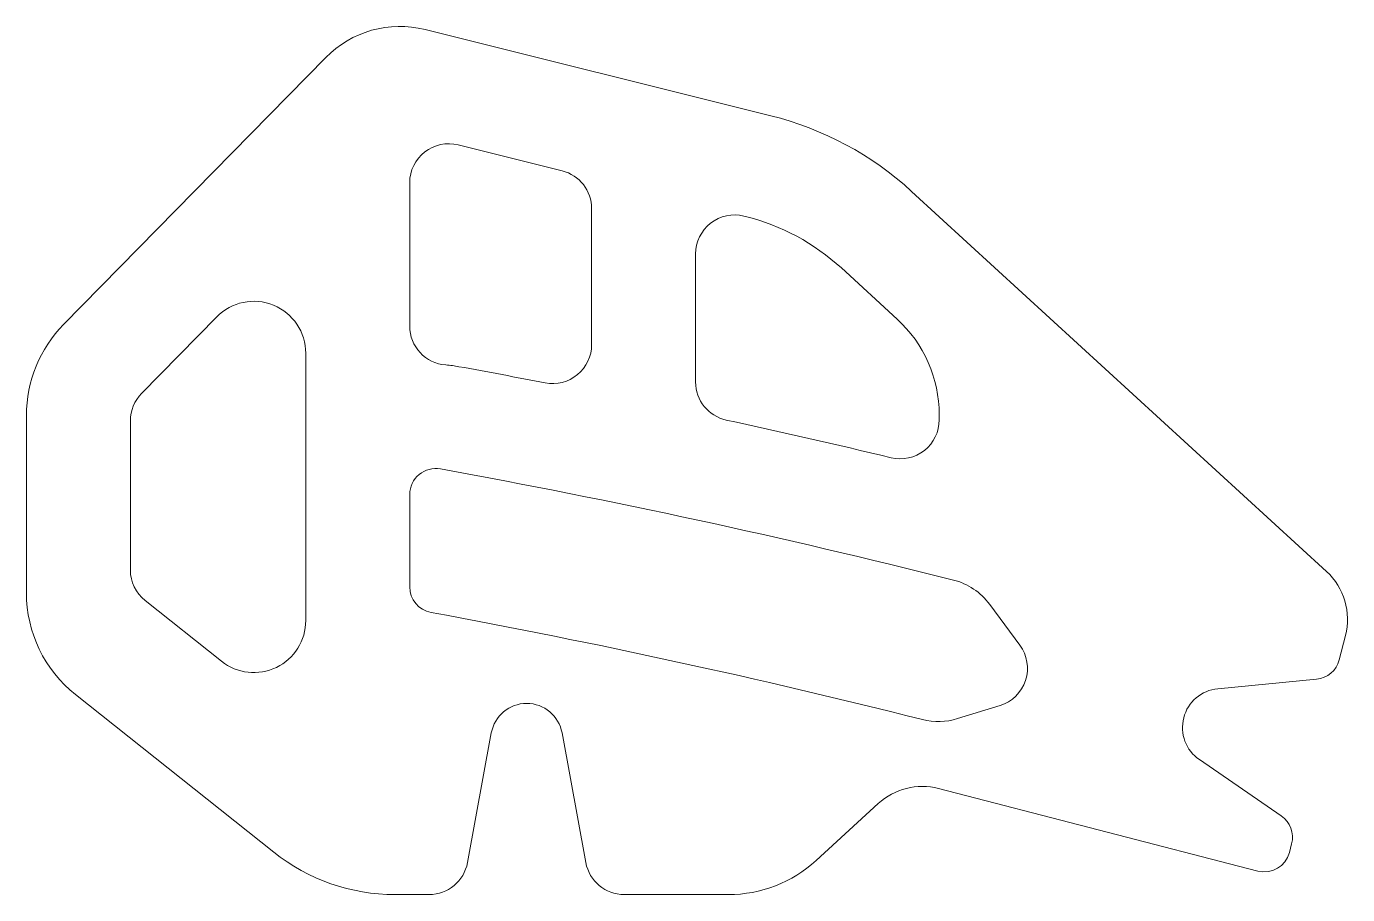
# Model space of a CAD drawing. Header units: millimetres. Extents: x 0 to 102, y 0 to 67.
import ezdxf

# ---------------------------------------------------------------- set-up
doc = ezdxf.new("R2010")
doc.units = ezdxf.units.MM
doc.layers.add('3', color=7, linetype='Continuous', true_color=0xffffff)

msp = doc.modelspace()

# ---------------------------------------------------------------- linework, layer by layer
at = {"layer": '3', "color": 254, "linetype": 'Continuous', "lineweight": 18}
for p, q in [((57.287871, 59.96034), (30.678754, 66.597198)), ((2.863363, 43.889505), (23.033393, 64.438908)), ((41.22786, 55.720947), (33.22786, 57.716311)), ((29.501841, 54.805487), (29.501841, 43.763105)), ((100.06055, 24.874128), (68.127468, 54.135407)), ((43.501841, 52.810123), (43.501841, 42.340617)), ((51.501841, 39.466091), (51.501841, 49.318237)), ((67.010728, 44.307977), (62.722746, 48.237188)), ((8.860849, 38.579195), (14.647186, 44.474364)), ((21.501841, 21.092735), (21.501841, 41.672411)), ((0, 23.226633), (0, 36.884621)), ((70.254826, 36.935203), (70.254826, 36.549673)), ((8.001841, 36.477729), (8.001841, 24.98529)), ((29.501841, 23.685557), (29.501841, 30.801624)), ((15.011782, 17.962303), (9.134297, 22.637466)), ((76.458973, 19.206107), (74.140065, 22.341519)), ((101.523337, 19.935841), (101.040798, 18.070001)), ((99.296194, 16.579968), (91.689388, 15.847516)), ((19.036515, 3.260878), (3.774854, 15.400551)), ((74.935734, 14.556896), (71.670434, 13.544069)), ((96.575669, 6.060479), (90.277707, 10.388949)), ((94.76988, 1.810017), (70.193308, 8.165951)), ((65.563457, 7.011599), (60.778754, 2.627227)), ((97.379152, 3.911467), (97.206935, 3.245553)), ((30.996806, 0), (28.374234, 0)), ((54.022852, 0), (46.006875, 0))]:
    msp.add_line(p, q, dxfattribs=at)
at = {"layer": '3', "color": 51, "linetype": 'Continuous', "lineweight": 18}
for p, q in [((55.22786, 52.229061), (55.35182, 52.198143)), ((35.779467, 12.447625), (33.947595, 2.458846)), ((41.224214, 12.447625), (43.056087, 2.458846))]:
    msp.add_line(p, q, dxfattribs=at)
at = {"layer": '3', "color": 254, "linetype": 'Continuous', "lineweight": 18}
for centre, radius, start, end in [((28.742703, 58.835), 8, 75.995014, 135.533795), ((51.237713, 35.703473), 25, 47.5, 75.995014), ((32.501841, 54.805487), 3, 75.995014, 180), ((40.501841, 52.810123), 3, 0, 75.995014), ((54.501841, 49.318237), 3, 75.995014, 180), ((51.237713, 35.703473), 17, 47.5, 75.995014), ((17.501841, 41.672411), 4, 0, 135.533795), ((10, 36.884621), 10, 135.533795, 180), ((32.501841, 43.763105), 3, 180, 265.588274), ((60.254826, 36.935203), 10, 0, 47.5), ((40.501841, 42.340617), 3, 259.064493, 360), ((31.501841, 30.801624), 10, 79.698775, 85.588274), ((-75.881523, -560.019045), 610.5, 79.064493, 79.698775), ((54.501841, 39.466091), 3, 180, 257.729704), ((11.001841, 36.477729), 3, 135.533795, 180), ((-75.881523, -560.019045), 610.5, 76.507912, 77.729704), ((67.254826, 36.549673), 3, 256.507912, 360), ((31.501841, 30.801624), 2, 79.698775, 180), ((-75.881523, -560.019045), 602.5, 75.856333, 79.698775), ((11.001841, 24.98529), 3, 180, 231.5), ((96.682599, 21.187741), 5, 345.5, 47.5), ((31.501841, 23.685557), 2, 180, 259.575927), ((70.120061, 19.368379), 5, 36.486125, 75.856333), ((10, 23.226633), 10, 180, 231.5), ((-75.881523, -560.019045), 591.5, 75.825281, 79.575927), ((17.501841, 21.092735), 4, 231.5, 0), ((99.104503, 18.570761), 2, 275.5, 345.5), ((70.189162, 18.319614), 5, 255.825281, 287.232779), ((68.941408, 3.325213), 5, 75.5, 132.5), ((95.442857, 4.412227), 2, 345.5, 55.5), ((28.374235, 15), 15, 231.5, 270), ((95.27064, 3.746313), 2, 255.5, 345.5), ((54.022852, 10), 10, 270, 312.5)]:
    msp.add_arc(centre, radius, start, end, dxfattribs=at)
at = {"layer": '3', "color": 51, "linetype": 'Continuous', "lineweight": 18}
for centre, start, end in [((74.046971, 17.422223), 287.232779, 36.486125), ((91.976926, 12.861327), 95.5, 235.5), ((30.996806, 3), 270, 349.607832), ((46.006875, 3), 190.392168, 270)]:
    msp.add_arc(centre, 3, start, end, dxfattribs=at)
at = {"layer": '3', "color": 163, "linetype": 'Continuous', "lineweight": 18}
msp.add_arc((38.501841, 11.948361), 2.767776, 10.392168, 169.607832, dxfattribs=at)

doc.saveas('drawing.dxf')
